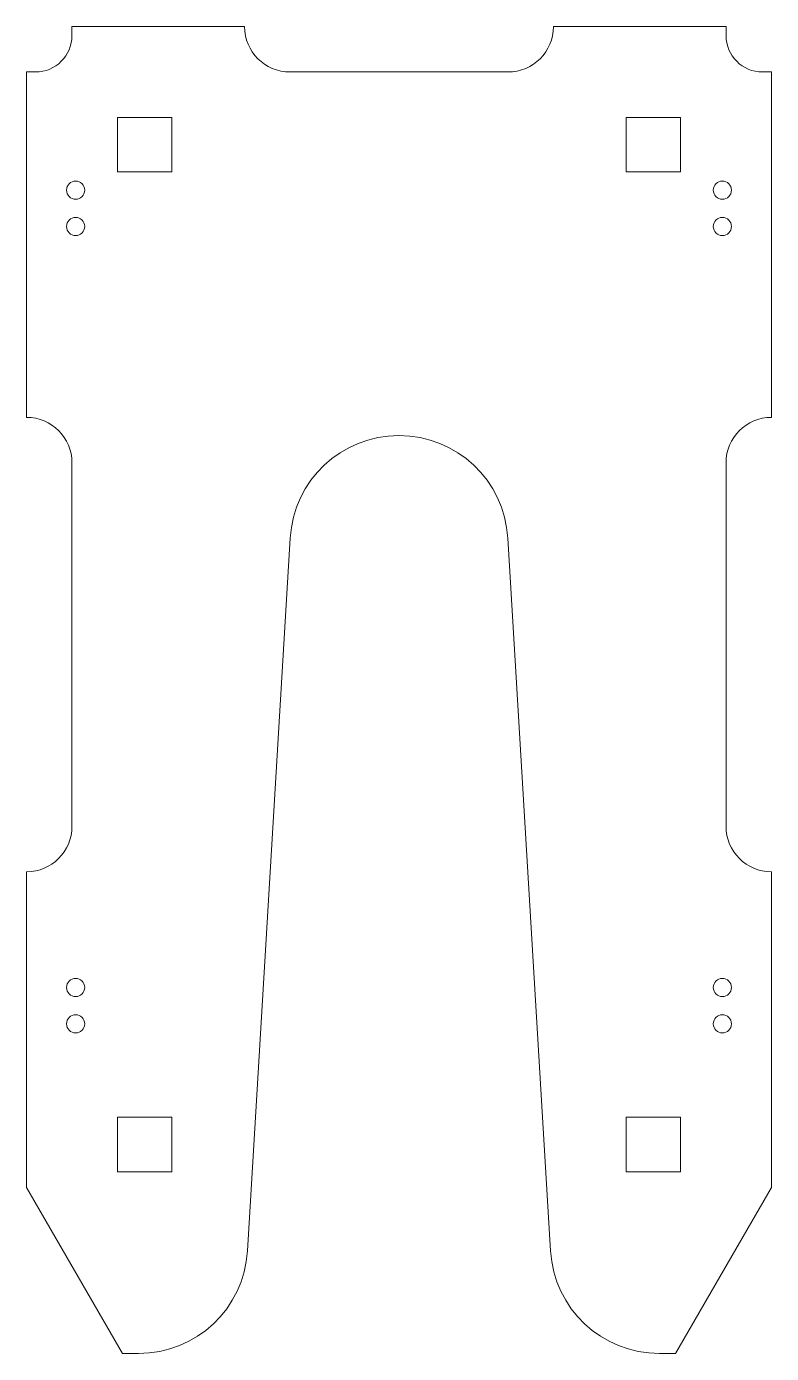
# Model space of a CAD drawing. Header units: inches. Extents: x -10.2 to 10.3, y -36.5 to 0.
import ezdxf

# ---------------------------------------------------------------- set-up
doc = ezdxf.new("R2010")
doc.units = ezdxf.units.IN
doc.header["$MEASUREMENT"] = 0

msp = doc.modelspace()

# ---------------------------------------------------------------- linework, layer by layer
at = {"color": 7, "linetype": 'Continuous', "lineweight": 15}
for p, q in [((-9, 0), (-4.25, 0)), ((9, 0), (4.25, 0)), ((9, 0), (9, -0.25)), ((-9, 0), (-9, -0.25)), ((-10.25, -1.25), (-10.25, -10.75)), ((-10, -1.25), (-10.25, -1.25)), ((-3, -1.25), (3, -1.25)), ((10, -1.25), (10.25, -1.25)), ((10.25, -1.25), (10.25, -10.75)), ((-7.75, -2.5), (-6.25, -2.5)), ((-7.75, -4), (-7.75, -2.5)), ((-6.25, -2.5), (-6.25, -4)), ((7.75, -2.5), (6.25, -2.5)), ((6.25, -2.5), (6.25, -4)), ((7.75, -4), (7.75, -2.5)), ((-6.25, -4), (-7.75, -4)), ((6.25, -4), (7.75, -4)), ((-9, -12), (-9, -22)), ((9, -12), (9, -22)), ((-2.995, -14.07), (-4.17, -33.68)), ((4.17, -33.68), (2.995, -14.07)), ((-10.25, -23.25), (-10.25, -31.933)), ((10.25, -23.25), (10.25, -31.933)), ((-7.75, -30), (-6.25, -30)), ((-7.75, -31.5), (-7.75, -30)), ((-6.25, -30), (-6.25, -31.5)), ((7.75, -30), (6.25, -30)), ((6.25, -30), (6.25, -31.5)), ((7.75, -31.5), (7.75, -30)), ((-6.25, -31.5), (-7.75, -31.5)), ((6.25, -31.5), (7.75, -31.5)), ((-7.613, -36.5), (-10.25, -31.933)), ((7.613, -36.5), (10.25, -31.933)), ((-7.165, -36.5), (-7.613, -36.5)), ((7.613, -36.5), (7.165, -36.5))]:
    msp.add_line(p, q, dxfattribs=at)
for centre in [(-8.9, -4.5), (8.9, -4.5), (-8.9, -5.5), (8.9, -5.5), (-8.9, -26.433), (8.9, -26.433), (-8.9, -27.433), (8.9, -27.433)]:
    msp.add_circle(centre, 0.25, dxfattribs=at)
for centre, radius, start, end in [((3, 0), 1.25, 270, 0), ((-10, -0.25), 1, 270, 0), ((-3, 0), 1.25, 180, 270), ((10, -0.25), 1, 180, 270), ((-10.25, -12), 1.25, 0, 90), ((10.25, -12), 1.25, 90, 180), ((0, -14.25), 3, 3.431, 176.569), ((-10.25, -22), 1.25, 270, 0), ((10.25, -22), 1.25, 180, 270), ((-7.165, -33.5), 3, 270, 356.569), ((7.165, -33.5), 3, 183.431, 270)]:
    msp.add_arc(centre, radius, start, end, dxfattribs=at)

doc.saveas('drawing.dxf')
